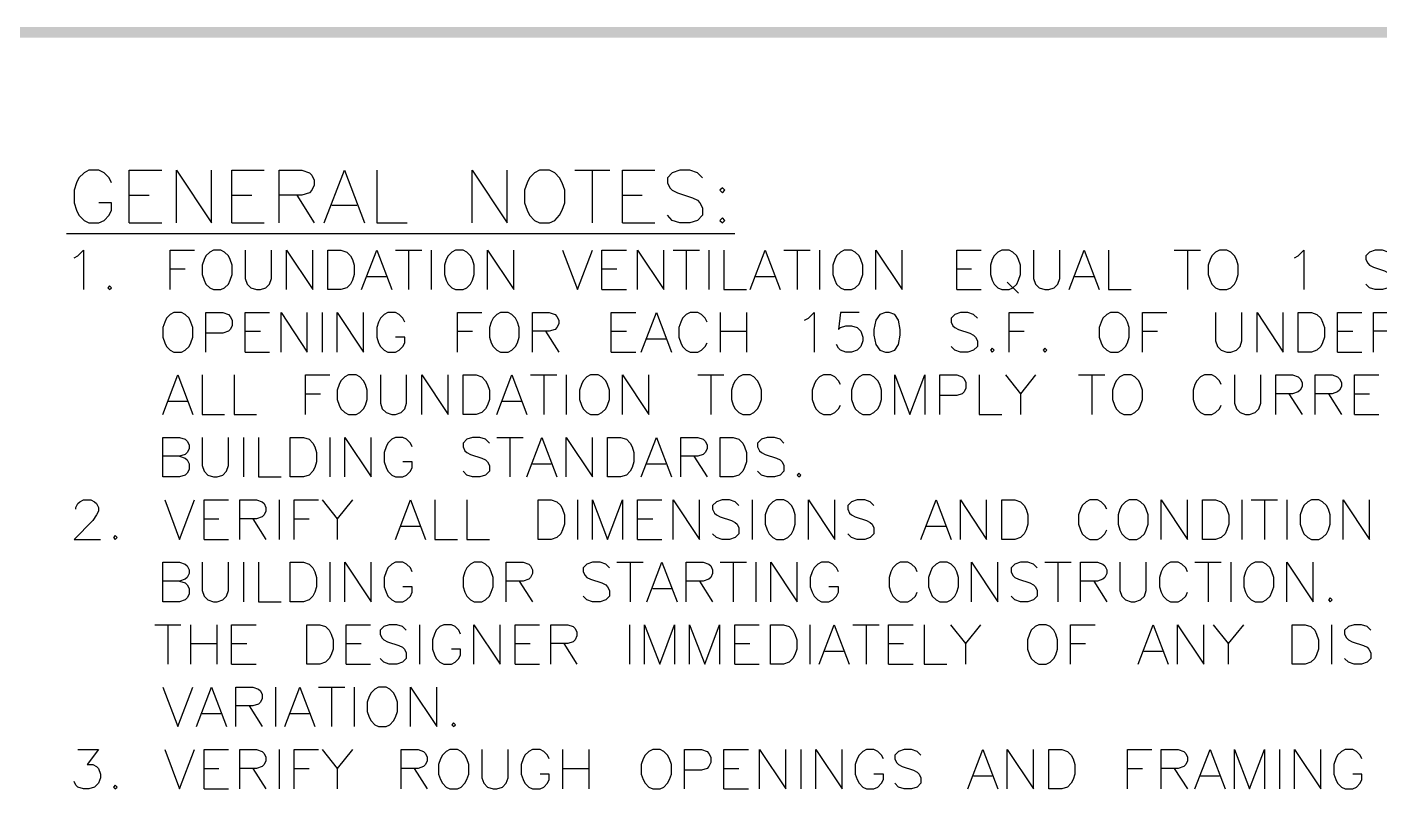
# Paper-space layout 'D-size Plot' of a CAD drawing. Extents: x 0 to 34.1, y 0 to 23.
# Drawn here: x 22.33 to 28.77, y 19.4 to 23.03 of the extents above; entities that cross this region are included whole.
import ezdxf
from ezdxf.xclip import XClip

# ---------------------------------------------------------------- set-up
doc = ezdxf.new("R2010")
doc.units = 0
doc.header["$XCLIPFRAME"] = 0
doc.layers.add('Text', color=7, linetype='Continuous')

# ---------------------------------------------------------------- blocks, each defined once
blk = doc.blocks.new('Viewport3')
at = {"linetype": 'Continuous', "lineweight": 25, "true_color": 0x000000}
blk.add_hatch(color=18, dxfattribs=at).paths.add_polyline_path([(-0.0005, 23.0252), (31.8516, 23.0252), (31.8516, 22.9744), (-0.0005, 22.9744)])
at = {"layer": 'Text', "color": 18, "linetype": 'Continuous', "lineweight": 25, "true_color": 0x000000}
for p, q in [((24.9365, 22.3444), (25.1031, 22.3444)), ((25.0198, 22.3444), (25.0198, 22.0944)), ((22.8173, 22.2252), (22.9123, 22.2252)), ((23.3056, 22.2252), (23.4006, 22.2252)), ((23.6148, 22.2252), (23.6981, 22.0944)), ((25.1631, 22.2252), (25.2581, 22.2252)), ((23.7815, 22.1777), (23.9006, 22.1777)), ((22.8173, 22.0944), (22.9723, 22.0944)), ((23.3056, 22.0944), (23.4598, 22.0944)), ((25.1631, 22.0944), (25.3173, 22.0944)), ((22.5198, 22.0444), (25.6982, 22.0444)), ((24.084, 21.9644), (24.209, 21.9644)), ((24.1465, 21.9644), (24.1465, 21.7769)), ((24.254, 21.9644), (24.254, 21.7769)), ((25.4048, 21.9644), (25.5298, 21.9644)), ((25.4673, 21.9644), (25.4673, 21.7769)), ((25.5748, 21.9644), (25.5748, 21.7769)), ((25.9315, 21.9644), (26.0565, 21.9644)), ((25.994, 21.9644), (25.994, 21.7769)), ((26.1015, 21.9644), (26.1015, 21.7769)), ((27.7882, 21.9644), (27.9132, 21.9644)), ((27.8507, 21.9644), (27.8507, 21.7769)), ((23.0131, 21.8752), (23.084, 21.8752)), ((23.9498, 21.8394), (24.0398, 21.8394)), ((25.0656, 21.8752), (25.1373, 21.8752)), ((25.7982, 21.8394), (25.8873, 21.8394)), ((26.7532, 21.8752), (26.824, 21.8752)), ((26.994, 21.8127), (27.0473, 21.7594)), ((27.3157, 21.8394), (27.4048, 21.8394)), ((25.0656, 21.7769), (25.1823, 21.7769)), ((26.7532, 21.7769), (26.869, 21.7769)), ((23.7356, 21.6677), (23.7356, 21.4802)), ((25.6282, 21.6677), (25.6282, 21.4802)), ((25.7532, 21.6677), (25.7532, 21.4802)), ((23.3698, 21.5785), (23.4415, 21.5785)), ((24.379, 21.5785), (24.4498, 21.5785)), ((24.7981, 21.5785), (24.8606, 21.4802)), ((25.1106, 21.5785), (25.1823, 21.5785)), ((25.6282, 21.5785), (25.7532, 21.5785)), ((27.0032, 21.5785), (27.074, 21.5785)), ((27.6365, 21.5785), (27.7082, 21.5785)), ((28.5649, 21.5785), (28.6365, 21.5785)), ((25.2798, 21.5427), (25.3698, 21.5427)), ((23.3698, 21.4802), (23.4856, 21.4802)), ((25.1106, 21.4802), (25.2265, 21.4802)), ((28.5649, 21.4802), (28.6807, 21.4802)), ((24.7265, 21.371), (24.8515, 21.371)), ((24.789, 21.371), (24.789, 21.1835)), ((24.8965, 21.371), (24.8965, 21.1835)), ((25.5215, 21.371), (25.6465, 21.371)), ((25.584, 21.371), (25.584, 21.1835)), ((27.1282, 21.371), (27.0565, 21.281)), ((27.3332, 21.371), (27.4582, 21.371)), ((27.3957, 21.371), (27.3957, 21.1835)), ((23.004, 21.246), (23.0931, 21.246)), ((23.6556, 21.281), (23.7273, 21.281)), ((24.5931, 21.246), (24.6823, 21.246)), ((28.3332, 21.281), (28.3957, 21.1835)), ((28.5207, 21.281), (28.5832, 21.1835)), ((28.6457, 21.281), (28.7165, 21.281)), ((28.6457, 21.1835), (28.7615, 21.1835)), ((23.3606, 21.0735), (23.3606, 20.886)), ((23.7715, 21.0735), (23.7715, 20.886)), ((24.5656, 21.0735), (24.6906, 21.0735)), ((24.6281, 21.0735), (24.6281, 20.886)), ((25.5032, 20.9844), (25.5657, 20.886)), ((24.7356, 20.9485), (24.8248, 20.9485)), ((25.2798, 20.9485), (25.3698, 20.9485)), ((23.5306, 20.7769), (23.5306, 20.5894)), ((23.879, 20.7769), (23.8073, 20.6877)), ((24.9498, 20.7769), (24.9498, 20.5894)), ((25.7798, 20.7769), (25.7798, 20.5894)), ((28.1099, 20.7769), (28.1099, 20.5894)), ((28.154, 20.7769), (28.279, 20.7769)), ((28.2165, 20.7769), (28.2165, 20.5894)), ((28.324, 20.7769), (28.324, 20.5894)), ((23.174, 20.6877), (23.2448, 20.6877)), ((23.4056, 20.6877), (23.4681, 20.5894)), ((23.6023, 20.6877), (23.6731, 20.6877)), ((25.2356, 20.6877), (25.3073, 20.6877)), ((23.174, 20.5894), (23.2898, 20.5894)), ((24.1106, 20.6519), (24.1998, 20.6519)), ((25.2356, 20.5894), (25.3515, 20.5894)), ((26.6098, 20.6519), (26.6998, 20.6519)), ((23.3606, 20.4802), (23.3606, 20.2927)), ((23.7715, 20.4802), (23.7715, 20.2927)), ((25.1373, 20.4802), (25.2623, 20.4802)), ((25.1998, 20.4802), (25.1998, 20.2927)), ((25.6282, 20.4802), (25.7532, 20.4802)), ((25.6907, 20.4802), (25.6907, 20.2927)), ((25.7982, 20.4802), (25.7982, 20.2927)), ((27.1723, 20.4802), (27.2973, 20.4802)), ((27.2348, 20.4802), (27.2348, 20.2927)), ((27.8865, 20.4802), (28.0115, 20.4802)), ((27.949, 20.4802), (27.949, 20.2927)), ((28.0565, 20.4802), (28.0565, 20.2927)), ((24.6731, 20.391), (24.7356, 20.2927)), ((25.3073, 20.3552), (25.3965, 20.3552)), ((25.5298, 20.391), (25.5923, 20.2927)), ((27.4048, 20.391), (27.4673, 20.2927)), ((22.939, 20.1835), (23.064, 20.1835)), ((23.0015, 20.1835), (23.0015, 19.996)), ((23.109, 20.1835), (23.109, 19.996)), ((23.234, 20.1835), (23.234, 19.996)), ((24.1981, 20.1835), (24.1981, 19.996)), ((25.1973, 20.1835), (25.1973, 19.996)), ((26.054, 20.1835), (26.054, 19.996)), ((26.2598, 20.1835), (26.3848, 20.1835)), ((26.3223, 20.1835), (26.3223, 19.996)), ((26.8665, 20.1835), (26.7957, 20.0944)), ((28.1165, 20.1835), (28.0449, 20.0944)), ((28.5357, 20.1835), (28.5357, 19.996)), ((23.109, 20.0944), (23.234, 20.0944)), ((23.3048, 20.0944), (23.3765, 20.0944)), ((23.8498, 20.0944), (23.9206, 20.0944)), ((24.6531, 20.0944), (24.724, 20.0944)), ((24.8848, 20.0944), (24.9473, 19.996)), ((25.6973, 20.0944), (25.769, 20.0944)), ((26.429, 20.0944), (26.5007, 20.0944)), ((27.2948, 20.0944), (27.3665, 20.0944)), ((26.1257, 20.0585), (26.2148, 20.0585)), ((27.6432, 20.0585), (27.7323, 20.0585)), ((23.3048, 19.996), (23.4215, 19.996)), ((23.8498, 19.996), (23.9656, 19.996)), ((24.6531, 19.996), (24.769, 19.996)), ((25.6973, 19.996), (25.8132, 19.996)), ((26.429, 19.996), (26.5457, 19.996)), ((23.5131, 19.8869), (23.5131, 19.6994)), ((23.7181, 19.8869), (23.8431, 19.8869)), ((23.7806, 19.8869), (23.7806, 19.6994)), ((23.8873, 19.8869), (23.8873, 19.6994)), ((23.1648, 19.7619), (23.254, 19.7619)), ((23.3881, 19.7977), (23.4506, 19.6994)), ((23.584, 19.7619), (23.6731, 19.7619)), ((23.5306, 19.5902), (23.5306, 19.4027)), ((23.879, 19.5902), (23.8073, 19.5002)), ((24.8781, 19.5902), (24.8781, 19.4027)), ((25.0031, 19.5902), (25.0031, 19.4027)), ((26.0123, 19.5902), (26.0123, 19.4027)), ((28.2882, 19.5902), (28.2882, 19.4027)), ((23.174, 19.5002), (23.2448, 19.5002)), ((23.4056, 19.5002), (23.4681, 19.4027)), ((23.6023, 19.5002), (23.6731, 19.5002)), ((24.1731, 19.5002), (24.2356, 19.4027)), ((24.8781, 19.5002), (25.0031, 19.5002)), ((25.6465, 19.5002), (25.7173, 19.5002)), ((27.5657, 19.5002), (27.6365, 19.5002)), ((27.7882, 19.5002), (27.8507, 19.4027)), ((26.8332, 19.4652), (26.9223, 19.4652)), ((27.9132, 19.4652), (28.0023, 19.4652)), ((23.174, 19.4027), (23.2898, 19.4027)), ((25.6465, 19.4027), (25.7623, 19.4027))]:
    blk.add_line(p, q, dxfattribs=at)
for points in [[(22.7339, 22.2852), (22.7223, 22.3085), (22.6981, 22.3327), (22.6739, 22.3444), (22.6264, 22.3444), (22.6031, 22.3327), (22.5789, 22.3085), (22.5673, 22.2852), (22.5556, 22.2494), (22.5556, 22.1894), (22.5673, 22.1544), (22.5789, 22.1302), (22.6031, 22.106), (22.6264, 22.0944), (22.6739, 22.0944), (22.6981, 22.106), (22.7223, 22.1302), (22.7339, 22.1544), (22.7339, 22.1894), (22.6739, 22.1894)], [(22.8173, 22.0944), (22.8173, 22.3444), (22.9723, 22.3444)], [(23.0431, 22.0944), (23.0431, 22.3444), (23.2098, 22.0944), (23.2098, 22.3444)], [(23.3056, 22.0944), (23.3056, 22.3444), (23.4598, 22.3444)], [(23.5315, 22.0944), (23.5315, 22.3444), (23.639, 22.3444), (23.6748, 22.3327), (23.6865, 22.321), (23.6981, 22.2969), (23.6981, 22.2727), (23.6865, 22.2494), (23.6748, 22.2377), (23.639, 22.2252), (23.5315, 22.2252)], [(23.7456, 22.0944), (23.8415, 22.3444), (23.9365, 22.0944)], [(23.9956, 22.3444), (23.9956, 22.0944), (24.139, 22.0944)], [(24.4481, 22.0944), (24.4481, 22.3444), (24.6148, 22.0944), (24.6148, 22.3444)], [(24.7698, 22.3444), (24.7456, 22.3327), (24.7223, 22.3085), (24.7106, 22.2852), (24.6981, 22.2494), (24.6981, 22.1894), (24.7106, 22.1544), (24.7223, 22.1302), (24.7456, 22.106), (24.7698, 22.0944), (24.8173, 22.0944), (24.8415, 22.106), (24.8648, 22.1302), (24.8773, 22.1544), (24.889, 22.1894), (24.889, 22.2494), (24.8773, 22.2852), (24.8648, 22.3085), (24.8415, 22.3327), (24.8173, 22.3444), (24.7698, 22.3444)], [(25.1631, 22.0944), (25.1631, 22.3444), (25.3173, 22.3444)], [(25.544, 22.3085), (25.5198, 22.3327), (25.484, 22.3444), (25.4365, 22.3444), (25.4006, 22.3327), (25.3773, 22.3085), (25.3773, 22.2852), (25.389, 22.261), (25.4006, 22.2494), (25.4248, 22.2377), (25.4965, 22.2135), (25.5198, 22.2019), (25.5315, 22.1894), (25.544, 22.166), (25.544, 22.1302), (25.5198, 22.106), (25.484, 22.0944), (25.4365, 22.0944), (25.4006, 22.106), (25.3773, 22.1302)], [(25.639, 22.261), (25.6273, 22.2494), (25.639, 22.2377), (25.6507, 22.2494), (25.639, 22.261)], [(25.639, 22.1185), (25.6273, 22.106), (25.639, 22.0944), (25.6507, 22.106), (25.639, 22.1185)], [(22.5556, 21.9285), (22.5731, 21.9377), (22.5998, 21.9644), (22.5998, 21.7769)], [(23.0131, 21.7769), (23.0131, 21.9644), (23.129, 21.9644)], [(23.2181, 21.9644), (23.2006, 21.9552), (23.1823, 21.9377), (23.174, 21.9194), (23.1648, 21.8927), (23.1648, 21.8485), (23.174, 21.8219), (23.1823, 21.8035), (23.2006, 21.786), (23.2181, 21.7769), (23.254, 21.7769), (23.2715, 21.786), (23.2898, 21.8035), (23.2981, 21.8219), (23.3073, 21.8485), (23.3073, 21.8927), (23.2981, 21.9194), (23.2898, 21.9377), (23.2715, 21.9552), (23.254, 21.9644), (23.2181, 21.9644)], [(23.3698, 21.9644), (23.3698, 21.8302), (23.379, 21.8035), (23.3965, 21.786), (23.4231, 21.7769), (23.4415, 21.7769), (23.4681, 21.786), (23.4856, 21.8035), (23.4948, 21.8302), (23.4948, 21.9644)], [(23.5665, 21.7769), (23.5665, 21.9644), (23.6915, 21.7769), (23.6915, 21.9644)], [(23.7623, 21.7769), (23.7623, 21.9644), (23.8248, 21.9644), (23.8523, 21.9552), (23.8698, 21.9377), (23.879, 21.9194), (23.8873, 21.8927), (23.8873, 21.8485), (23.879, 21.8219), (23.8698, 21.8035), (23.8523, 21.786), (23.8248, 21.7769), (23.7623, 21.7769)], [(23.9231, 21.7769), (23.9948, 21.9644), (24.0665, 21.7769)], [(24.3698, 21.9644), (24.3515, 21.9552), (24.334, 21.9377), (24.3248, 21.9194), (24.3165, 21.8927), (24.3165, 21.8485), (24.3248, 21.8219), (24.334, 21.8035), (24.3515, 21.786), (24.3698, 21.7769), (24.4056, 21.7769), (24.4231, 21.786), (24.4415, 21.8035), (24.4498, 21.8219), (24.459, 21.8485), (24.459, 21.8927), (24.4498, 21.9194), (24.4415, 21.9377), (24.4231, 21.9552), (24.4056, 21.9644), (24.3698, 21.9644)], [(24.5215, 21.7769), (24.5215, 21.9644), (24.6465, 21.7769), (24.6465, 21.9644)], [(24.8781, 21.9644), (24.9498, 21.7769), (25.0215, 21.9644)], [(25.0656, 21.7769), (25.0656, 21.9644), (25.1823, 21.9644)], [(25.2356, 21.7769), (25.2356, 21.9644), (25.3606, 21.7769), (25.3606, 21.9644)], [(25.6465, 21.9644), (25.6465, 21.7769), (25.7532, 21.7769)], [(25.7715, 21.7769), (25.8423, 21.9644), (25.914, 21.7769)], [(26.2173, 21.9644), (26.1998, 21.9552), (26.1815, 21.9377), (26.1732, 21.9194), (26.164, 21.8927), (26.164, 21.8485), (26.1732, 21.8219), (26.1815, 21.8035), (26.1998, 21.786), (26.2173, 21.7769), (26.2532, 21.7769), (26.2707, 21.786), (26.289, 21.8035), (26.2973, 21.8219), (26.3065, 21.8485), (26.3065, 21.8927), (26.2973, 21.9194), (26.289, 21.9377), (26.2707, 21.9552), (26.2532, 21.9644), (26.2173, 21.9644)], [(26.369, 21.7769), (26.369, 21.9644), (26.494, 21.7769), (26.494, 21.9644)], [(26.7532, 21.7769), (26.7532, 21.9644), (26.869, 21.9644)], [(26.9673, 21.9644), (26.949, 21.9552), (26.9315, 21.9377), (26.9223, 21.9194), (26.914, 21.8927), (26.914, 21.8485), (26.9223, 21.8219), (26.9315, 21.8035), (26.949, 21.786), (26.9673, 21.7769), (27.0032, 21.7769), (27.0207, 21.786), (27.039, 21.8035), (27.0473, 21.8219), (27.0565, 21.8485), (27.0565, 21.8927), (27.0473, 21.9194), (27.039, 21.9377), (27.0207, 21.9552), (27.0032, 21.9644), (26.9673, 21.9644)], [(27.119, 21.9644), (27.119, 21.8302), (27.1282, 21.8035), (27.1457, 21.786), (27.1723, 21.7769), (27.1907, 21.7769), (27.2173, 21.786), (27.2348, 21.8035), (27.244, 21.8302), (27.244, 21.9644)], [(27.2882, 21.7769), (27.3598, 21.9644), (27.4315, 21.7769)], [(27.4757, 21.9644), (27.4757, 21.7769), (27.5832, 21.7769)], [(28.0023, 21.9644), (27.9848, 21.9552), (27.9673, 21.9377), (27.9582, 21.9194), (27.949, 21.8927), (27.949, 21.8485), (27.9582, 21.8219), (27.9673, 21.8035), (27.9848, 21.786), (28.0023, 21.7769), (28.0382, 21.7769), (28.0565, 21.786), (28.074, 21.8035), (28.0832, 21.8219), (28.0915, 21.8485), (28.0915, 21.8927), (28.0832, 21.9194), (28.074, 21.9377), (28.0565, 21.9552), (28.0382, 21.9644), (28.0023, 21.9644)], [(28.3599, 21.9285), (28.3774, 21.9377), (28.404, 21.9644), (28.404, 21.7769)], [(28.824, 21.9377), (28.8057, 21.9552), (28.779, 21.9644), (28.7432, 21.9644), (28.7165, 21.9552), (28.699, 21.9377), (28.699, 21.9194), (28.7082, 21.9019), (28.7165, 21.8927), (28.7349, 21.8835), (28.7882, 21.866), (28.8057, 21.8569), (28.8149, 21.8485), (28.824, 21.8302), (28.824, 21.8035), (28.8057, 21.786), (28.779, 21.7769), (28.7432, 21.7769), (28.7165, 21.786), (28.699, 21.8035)], [(22.7248, 21.7944), (22.7156, 21.786), (22.7248, 21.7769), (22.7339, 21.786), (22.7248, 21.7944)], [(23.0306, 21.6677), (23.0131, 21.6585), (22.9948, 21.641), (22.9865, 21.6227), (22.9773, 21.596), (22.9773, 21.551), (22.9865, 21.5244), (22.9948, 21.5069), (23.0131, 21.4885), (23.0306, 21.4802), (23.0665, 21.4802), (23.084, 21.4885), (23.1023, 21.5069), (23.1115, 21.5244), (23.1198, 21.551), (23.1198, 21.596), (23.1115, 21.6227), (23.1023, 21.641), (23.084, 21.6585), (23.0665, 21.6677), (23.0306, 21.6677)], [(23.1823, 21.4802), (23.1823, 21.6677), (23.2631, 21.6677), (23.2898, 21.6585), (23.2981, 21.6494), (23.3073, 21.6319), (23.3073, 21.6052), (23.2981, 21.5869), (23.2898, 21.5785), (23.2631, 21.5694), (23.1823, 21.5694)], [(23.3698, 21.4802), (23.3698, 21.6677), (23.4856, 21.6677)], [(23.5398, 21.4802), (23.5398, 21.6677), (23.6648, 21.4802), (23.6648, 21.6677)], [(23.8073, 21.4802), (23.8073, 21.6677), (23.9323, 21.4802), (23.9323, 21.6677)], [(24.129, 21.6227), (24.1198, 21.641), (24.1023, 21.6585), (24.084, 21.6677), (24.0481, 21.6677), (24.0306, 21.6585), (24.0123, 21.641), (24.004, 21.6227), (23.9948, 21.596), (23.9948, 21.551), (24.004, 21.5244), (24.0123, 21.5069), (24.0306, 21.4885), (24.0481, 21.4802), (24.084, 21.4802), (24.1023, 21.4885), (24.1198, 21.5069), (24.129, 21.5244), (24.129, 21.551), (24.084, 21.551)], [(24.379, 21.4802), (24.379, 21.6677), (24.4948, 21.6677)], [(24.584, 21.6677), (24.5656, 21.6585), (24.5481, 21.641), (24.539, 21.6227), (24.5306, 21.596), (24.5306, 21.551), (24.539, 21.5244), (24.5481, 21.5069), (24.5656, 21.4885), (24.584, 21.4802), (24.6198, 21.4802), (24.6373, 21.4885), (24.6556, 21.5069), (24.664, 21.5244), (24.6731, 21.551), (24.6731, 21.596), (24.664, 21.6227), (24.6556, 21.641), (24.6373, 21.6585), (24.6198, 21.6677), (24.584, 21.6677)], [(24.7356, 21.4802), (24.7356, 21.6677), (24.8156, 21.6677), (24.8431, 21.6585), (24.8515, 21.6494), (24.8606, 21.6319), (24.8606, 21.6135), (24.8515, 21.596), (24.8431, 21.5869), (24.8156, 21.5785), (24.7356, 21.5785)], [(25.1106, 21.4802), (25.1106, 21.6677), (25.2265, 21.6677)], [(25.2531, 21.4802), (25.3248, 21.6677), (25.3965, 21.4802)], [(25.5657, 21.6227), (25.5565, 21.641), (25.539, 21.6585), (25.5215, 21.6677), (25.4857, 21.6677), (25.4673, 21.6585), (25.4498, 21.641), (25.4406, 21.6227), (25.4315, 21.596), (25.4315, 21.551), (25.4406, 21.5244), (25.4498, 21.5069), (25.4673, 21.4885), (25.4857, 21.4802), (25.5215, 21.4802), (25.539, 21.4885), (25.5565, 21.5069), (25.5657, 21.5244)], [(26.0298, 21.6319), (26.0482, 21.641), (26.0748, 21.6677), (26.0748, 21.4802)], [(26.289, 21.6677), (26.1998, 21.6677), (26.1907, 21.5869), (26.1998, 21.596), (26.2265, 21.6052), (26.2532, 21.6052), (26.2798, 21.596), (26.2973, 21.5785), (26.3065, 21.551), (26.3065, 21.5335), (26.2973, 21.5069), (26.2798, 21.4885), (26.2532, 21.4802), (26.2265, 21.4802), (26.1998, 21.4885), (26.1907, 21.4977), (26.1815, 21.516)], [(26.414, 21.6677), (26.3873, 21.6585), (26.369, 21.6319), (26.3598, 21.5869), (26.3598, 21.5602), (26.369, 21.516), (26.3873, 21.4885), (26.414, 21.4802), (26.4315, 21.4802), (26.4582, 21.4885), (26.4765, 21.516), (26.4848, 21.5602), (26.4848, 21.5869), (26.4765, 21.6319), (26.4582, 21.6585), (26.4315, 21.6677), (26.414, 21.6677)], [(26.8515, 21.641), (26.8332, 21.6585), (26.8065, 21.6677), (26.7707, 21.6677), (26.744, 21.6585), (26.7265, 21.641), (26.7265, 21.6227), (26.7348, 21.6052), (26.744, 21.596), (26.7615, 21.5869), (26.8157, 21.5694), (26.8332, 21.5602), (26.8423, 21.551), (26.8515, 21.5335), (26.8515, 21.5069), (26.8332, 21.4885), (26.8065, 21.4802), (26.7707, 21.4802), (26.744, 21.4885), (26.7265, 21.5069)], [(27.0032, 21.4802), (27.0032, 21.6677), (27.119, 21.6677)], [(27.4848, 21.6677), (27.4673, 21.6585), (27.449, 21.641), (27.4407, 21.6227), (27.4315, 21.596), (27.4315, 21.551), (27.4407, 21.5244), (27.449, 21.5069), (27.4673, 21.4885), (27.4848, 21.4802), (27.5207, 21.4802), (27.5382, 21.4885), (27.5565, 21.5069), (27.5657, 21.5244), (27.574, 21.551), (27.574, 21.596), (27.5657, 21.6227), (27.5565, 21.641), (27.5382, 21.6585), (27.5207, 21.6677), (27.4848, 21.6677)], [(27.6365, 21.4802), (27.6365, 21.6677), (27.7523, 21.6677)], [(27.9848, 21.6677), (27.9848, 21.5335), (27.994, 21.5069), (28.0115, 21.4885), (28.0382, 21.4802), (28.0565, 21.4802), (28.0832, 21.4885), (28.1007, 21.5069), (28.1099, 21.5335), (28.1099, 21.6677)], [(28.1815, 21.4802), (28.1815, 21.6677), (28.3065, 21.4802), (28.3065, 21.6677)], [(28.3774, 21.4802), (28.3774, 21.6677), (28.4399, 21.6677), (28.4665, 21.6585), (28.4849, 21.641), (28.4932, 21.6227), (28.5024, 21.596), (28.5024, 21.551), (28.4932, 21.5244), (28.4849, 21.5069), (28.4665, 21.4885), (28.4399, 21.4802), (28.3774, 21.4802)], [(28.5649, 21.4802), (28.5649, 21.6677), (28.6807, 21.6677)], [(28.7349, 21.4802), (28.7349, 21.6677), (28.8149, 21.6677), (28.8415, 21.6585), (28.8507, 21.6494), (28.8599, 21.6319), (28.8599, 21.6135), (28.8507, 21.596), (28.8415, 21.5869), (28.8149, 21.5785), (28.7349, 21.5785)], [(26.9223, 21.4977), (26.914, 21.4885), (26.9223, 21.4802), (26.9315, 21.4885), (26.9223, 21.4977)], [(27.1723, 21.4977), (27.164, 21.4885), (27.1723, 21.4802), (27.1815, 21.4885), (27.1723, 21.4977)], [(22.9773, 21.1835), (23.049, 21.371), (23.1198, 21.1835)], [(23.1648, 21.371), (23.1648, 21.1835), (23.2715, 21.1835)], [(23.3165, 21.371), (23.3165, 21.1835), (23.4231, 21.1835)], [(23.6556, 21.1835), (23.6556, 21.371), (23.7715, 21.371)], [(23.8606, 21.371), (23.8431, 21.3619), (23.8248, 21.3435), (23.8165, 21.326), (23.8073, 21.2994), (23.8073, 21.2544), (23.8165, 21.2277), (23.8248, 21.2102), (23.8431, 21.1919), (23.8606, 21.1835), (23.8965, 21.1835), (23.9148, 21.1919), (23.9323, 21.2102), (23.9415, 21.2277), (23.9498, 21.2544), (23.9498, 21.2994), (23.9415, 21.326), (23.9323, 21.3435), (23.9148, 21.3619), (23.8965, 21.371), (23.8606, 21.371)], [(24.0123, 21.371), (24.0123, 21.2369), (24.0215, 21.2102), (24.0398, 21.1919), (24.0665, 21.1835), (24.084, 21.1835), (24.1106, 21.1919), (24.129, 21.2102), (24.1373, 21.2369), (24.1373, 21.371)], [(24.209, 21.1835), (24.209, 21.371), (24.334, 21.1835), (24.334, 21.371)], [(24.4056, 21.1835), (24.4056, 21.371), (24.4681, 21.371), (24.4948, 21.3619), (24.5123, 21.3435), (24.5215, 21.326), (24.5306, 21.2994), (24.5306, 21.2544), (24.5215, 21.2277), (24.5123, 21.2102), (24.4948, 21.1919), (24.4681, 21.1835), (24.4056, 21.1835)], [(24.5656, 21.1835), (24.6373, 21.371), (24.709, 21.1835)], [(25.0123, 21.371), (24.9948, 21.3619), (24.9765, 21.3435), (24.9681, 21.326), (24.959, 21.2994), (24.959, 21.2544), (24.9681, 21.2277), (24.9765, 21.2102), (24.9948, 21.1919), (25.0123, 21.1835), (25.0481, 21.1835), (25.0656, 21.1919), (25.084, 21.2102), (25.0923, 21.2277), (25.1015, 21.2544), (25.1015, 21.2994), (25.0923, 21.326), (25.084, 21.3435), (25.0656, 21.3619), (25.0481, 21.371), (25.0123, 21.371)], [(25.164, 21.1835), (25.164, 21.371), (25.289, 21.1835), (25.289, 21.371)], [(25.7357, 21.371), (25.7173, 21.3619), (25.6998, 21.3435), (25.6907, 21.326), (25.6815, 21.2994), (25.6815, 21.2544), (25.6907, 21.2277), (25.6998, 21.2102), (25.7173, 21.1919), (25.7357, 21.1835), (25.7715, 21.1835), (25.789, 21.1919), (25.8065, 21.2102), (25.8157, 21.2277), (25.8248, 21.2544), (25.8248, 21.2994), (25.8157, 21.326), (25.8065, 21.3435), (25.789, 21.3619), (25.7715, 21.371), (25.7357, 21.371)], [(26.1998, 21.326), (26.1907, 21.3435), (26.1732, 21.3619), (26.1548, 21.371), (26.119, 21.371), (26.1015, 21.3619), (26.0832, 21.3435), (26.0748, 21.326), (26.0657, 21.2994), (26.0657, 21.2544), (26.0748, 21.2277), (26.0832, 21.2102), (26.1015, 21.1919), (26.119, 21.1835), (26.1548, 21.1835), (26.1732, 21.1919), (26.1907, 21.2102), (26.1998, 21.2277)], [(26.3065, 21.371), (26.289, 21.3619), (26.2707, 21.3435), (26.2623, 21.326), (26.2532, 21.2994), (26.2532, 21.2544), (26.2623, 21.2277), (26.2707, 21.2102), (26.289, 21.1919), (26.3065, 21.1835), (26.3423, 21.1835), (26.3598, 21.1919), (26.3782, 21.2102), (26.3873, 21.2277), (26.3957, 21.2544), (26.3957, 21.2994), (26.3873, 21.326), (26.3782, 21.3435), (26.3598, 21.3619), (26.3423, 21.371), (26.3065, 21.371)], [(26.4582, 21.1835), (26.4582, 21.371), (26.5298, 21.1835), (26.6015, 21.371), (26.6015, 21.1835)], [(26.6723, 21.1835), (26.6723, 21.371), (26.7532, 21.371), (26.7798, 21.3619), (26.789, 21.3527), (26.7973, 21.3352), (26.7973, 21.3085), (26.789, 21.2902), (26.7798, 21.281), (26.7532, 21.2727), (26.6723, 21.2727)], [(26.8598, 21.371), (26.8598, 21.1835), (26.9673, 21.1835)], [(26.9848, 21.371), (27.0565, 21.281), (27.0565, 21.1835)], [(27.5473, 21.371), (27.5298, 21.3619), (27.5115, 21.3435), (27.5032, 21.326), (27.494, 21.2994), (27.494, 21.2544), (27.5032, 21.2277), (27.5115, 21.2102), (27.5298, 21.1919), (27.5473, 21.1835), (27.5832, 21.1835), (27.6007, 21.1919), (27.619, 21.2102), (27.6273, 21.2277), (27.6365, 21.2544), (27.6365, 21.2994), (27.6273, 21.326), (27.619, 21.3435), (27.6007, 21.3619), (27.5832, 21.371), (27.5473, 21.371)], [(28.0115, 21.326), (28.0023, 21.3435), (27.9848, 21.3619), (27.9673, 21.371), (27.9315, 21.371), (27.9132, 21.3619), (27.8957, 21.3435), (27.8865, 21.326), (27.8773, 21.2994), (27.8773, 21.2544), (27.8865, 21.2277), (27.8957, 21.2102), (27.9132, 21.1919), (27.9315, 21.1835), (27.9673, 21.1835), (27.9848, 21.1919), (28.0023, 21.2102), (28.0115, 21.2277)], [(28.074, 21.371), (28.074, 21.2369), (28.0832, 21.2102), (28.1007, 21.1919), (28.1274, 21.1835), (28.1457, 21.1835), (28.1724, 21.1919), (28.1899, 21.2102), (28.199, 21.2369), (28.199, 21.371)], [(28.2707, 21.1835), (28.2707, 21.371), (28.3507, 21.371), (28.3774, 21.3619), (28.3865, 21.3527), (28.3957, 21.3352), (28.3957, 21.3169), (28.3865, 21.2994), (28.3774, 21.2902), (28.3507, 21.281), (28.2707, 21.281)], [(28.4582, 21.1835), (28.4582, 21.371), (28.5382, 21.371), (28.5649, 21.3619), (28.574, 21.3527), (28.5832, 21.3352), (28.5832, 21.3169), (28.574, 21.2994), (28.5649, 21.2902), (28.5382, 21.281), (28.4582, 21.281)], [(28.6457, 21.1835), (28.6457, 21.371), (28.7615, 21.371)], [(23.0573, 20.9844), (23.084, 20.976), (23.0931, 20.9669), (23.1023, 20.9485), (23.1023, 20.9219), (23.0931, 20.9044), (23.084, 20.8952), (23.0573, 20.886), (22.9773, 20.886), (22.9773, 21.0735), (23.0573, 21.0735), (23.084, 21.0652), (23.0931, 21.056), (23.1023, 21.0385), (23.1023, 21.0202), (23.0931, 21.0027), (23.084, 20.9935), (23.0573, 20.9844), (22.9773, 20.9844)], [(23.1648, 21.0735), (23.1648, 20.9402), (23.174, 20.9135), (23.1915, 20.8952), (23.2181, 20.886), (23.2356, 20.886), (23.2631, 20.8952), (23.2806, 20.9135), (23.2898, 20.9402), (23.2898, 21.0735)], [(23.4323, 21.0735), (23.4323, 20.886), (23.5398, 20.886)], [(23.584, 20.886), (23.584, 21.0735), (23.6465, 21.0735), (23.6731, 21.0652), (23.6915, 21.0469), (23.6998, 21.0294), (23.709, 21.0027), (23.709, 20.9577), (23.6998, 20.931), (23.6915, 20.9135), (23.6731, 20.8952), (23.6465, 20.886), (23.584, 20.886)], [(23.8431, 20.886), (23.8431, 21.0735), (23.9681, 20.886), (23.9681, 21.0735)], [(24.164, 21.0294), (24.1556, 21.0469), (24.1373, 21.0652), (24.1198, 21.0735), (24.084, 21.0735), (24.0665, 21.0652), (24.0481, 21.0469), (24.0398, 21.0294), (24.0306, 21.0027), (24.0306, 20.9577), (24.0398, 20.931), (24.0481, 20.9135), (24.0665, 20.8952), (24.084, 20.886), (24.1198, 20.886), (24.1373, 20.8952), (24.1556, 20.9135), (24.164, 20.931), (24.164, 20.9577), (24.1198, 20.9577)], [(24.5306, 21.0469), (24.5123, 21.0652), (24.4856, 21.0735), (24.4498, 21.0735), (24.4231, 21.0652), (24.4056, 21.0469), (24.4056, 21.0294), (24.414, 21.011), (24.4231, 21.0027), (24.4415, 20.9935), (24.4948, 20.976), (24.5123, 20.9669), (24.5215, 20.9577), (24.5306, 20.9402), (24.5306, 20.9135), (24.5123, 20.8952), (24.4856, 20.886), (24.4498, 20.886), (24.4231, 20.8952), (24.4056, 20.9135)], [(24.709, 20.886), (24.7806, 21.0735), (24.8515, 20.886)], [(24.8965, 20.886), (24.8965, 21.0735), (25.0215, 20.886), (25.0215, 21.0735)], [(25.0923, 20.886), (25.0923, 21.0735), (25.1548, 21.0735), (25.1823, 21.0652), (25.1998, 21.0469), (25.209, 21.0294), (25.2173, 21.0027), (25.2173, 20.9577), (25.209, 20.931), (25.1998, 20.9135), (25.1823, 20.8952), (25.1548, 20.886), (25.0923, 20.886)], [(25.2531, 20.886), (25.3248, 21.0735), (25.3965, 20.886)], [(25.4406, 20.886), (25.4406, 21.0735), (25.5215, 21.0735), (25.5482, 21.0652), (25.5565, 21.056), (25.5657, 21.0385), (25.5657, 21.0202), (25.5565, 21.0027), (25.5482, 20.9935), (25.5215, 20.9844), (25.4406, 20.9844)], [(25.6282, 20.886), (25.6282, 21.0735), (25.6907, 21.0735), (25.7173, 21.0652), (25.7357, 21.0469), (25.744, 21.0294), (25.7532, 21.0027), (25.7532, 20.9577), (25.744, 20.931), (25.7357, 20.9135), (25.7173, 20.8952), (25.6907, 20.886), (25.6282, 20.886)], [(25.9315, 21.0469), (25.914, 21.0652), (25.8873, 21.0735), (25.8515, 21.0735), (25.8248, 21.0652), (25.8065, 21.0469), (25.8065, 21.0294), (25.8157, 21.011), (25.8248, 21.0027), (25.8423, 20.9935), (25.8957, 20.976), (25.914, 20.9669), (25.9232, 20.9577), (25.9315, 20.9402), (25.9315, 20.9135), (25.914, 20.8952), (25.8873, 20.886), (25.8515, 20.886), (25.8248, 20.8952), (25.8065, 20.9135)], [(26.0032, 20.9044), (25.994, 20.8952), (26.0032, 20.886), (26.0123, 20.8952), (26.0032, 20.9044)], [(22.5639, 20.7327), (22.5639, 20.741), (22.5731, 20.7594), (22.5823, 20.7677), (22.5998, 20.7769), (22.6356, 20.7769), (22.6531, 20.7677), (22.6623, 20.7594), (22.6714, 20.741), (22.6714, 20.7235), (22.6623, 20.706), (22.6448, 20.6785), (22.5556, 20.5894), (22.6806, 20.5894)], [(22.9865, 20.7769), (23.0573, 20.5894), (23.129, 20.7769)], [(23.174, 20.5894), (23.174, 20.7769), (23.2898, 20.7769)], [(23.3431, 20.5894), (23.3431, 20.7769), (23.4231, 20.7769), (23.4506, 20.7677), (23.459, 20.7594), (23.4681, 20.741), (23.4681, 20.7235), (23.459, 20.706), (23.4506, 20.6969), (23.4231, 20.6877), (23.3431, 20.6877)], [(23.6023, 20.5894), (23.6023, 20.7769), (23.7181, 20.7769)], [(23.7356, 20.7769), (23.8073, 20.6877), (23.8073, 20.5894)], [(24.084, 20.5894), (24.1556, 20.7769), (24.2265, 20.5894)], [(24.2715, 20.7769), (24.2715, 20.5894), (24.379, 20.5894)], [(24.4231, 20.7769), (24.4231, 20.5894), (24.5306, 20.5894)], [(24.7623, 20.5894), (24.7623, 20.7769), (24.8248, 20.7769), (24.8515, 20.7677), (24.8698, 20.7502), (24.8781, 20.7327), (24.8873, 20.706), (24.8873, 20.661), (24.8781, 20.6344), (24.8698, 20.616), (24.8515, 20.5985), (24.8248, 20.5894), (24.7623, 20.5894)], [(25.0215, 20.5894), (25.0215, 20.7769), (25.0923, 20.5894), (25.164, 20.7769), (25.164, 20.5894)], [(25.2356, 20.5894), (25.2356, 20.7769), (25.3515, 20.7769)], [(25.4048, 20.5894), (25.4048, 20.7769), (25.5298, 20.5894), (25.5298, 20.7769)], [(25.7173, 20.7502), (25.6998, 20.7677), (25.6732, 20.7769), (25.6373, 20.7769), (25.6107, 20.7677), (25.5923, 20.7502), (25.5923, 20.7327), (25.6015, 20.7144), (25.6107, 20.706), (25.6282, 20.6969), (25.6815, 20.6785), (25.6998, 20.6702), (25.709, 20.661), (25.7173, 20.6435), (25.7173, 20.616), (25.6998, 20.5985), (25.6732, 20.5894), (25.6373, 20.5894), (25.6107, 20.5985), (25.5923, 20.616)], [(25.8957, 20.7769), (25.8782, 20.7677), (25.8607, 20.7502), (25.8515, 20.7327), (25.8423, 20.706), (25.8423, 20.661), (25.8515, 20.6344), (25.8607, 20.616), (25.8782, 20.5985), (25.8957, 20.5894), (25.9315, 20.5894), (25.9498, 20.5985), (25.9673, 20.616), (25.9765, 20.6344), (25.9857, 20.661), (25.9857, 20.706), (25.9765, 20.7327), (25.9673, 20.7502), (25.9498, 20.7677), (25.9315, 20.7769), (25.8957, 20.7769)], [(26.0482, 20.5894), (26.0482, 20.7769), (26.1732, 20.5894), (26.1732, 20.7769)], [(26.3598, 20.7502), (26.3423, 20.7677), (26.3157, 20.7769), (26.2798, 20.7769), (26.2532, 20.7677), (26.2357, 20.7502), (26.2357, 20.7327), (26.244, 20.7144), (26.2532, 20.706), (26.2707, 20.6969), (26.3248, 20.6785), (26.3423, 20.6702), (26.3515, 20.661), (26.3598, 20.6435), (26.3598, 20.616), (26.3423, 20.5985), (26.3157, 20.5894), (26.2798, 20.5894), (26.2532, 20.5985), (26.2357, 20.616)], [(26.5832, 20.5894), (26.6548, 20.7769), (26.7265, 20.5894)], [(26.7707, 20.5894), (26.7707, 20.7769), (26.8957, 20.5894), (26.8957, 20.7769)], [(26.9673, 20.5894), (26.9673, 20.7769), (27.0298, 20.7769), (27.0565, 20.7677), (27.074, 20.7502), (27.0832, 20.7327), (27.0923, 20.706), (27.0923, 20.661), (27.0832, 20.6344), (27.074, 20.616), (27.0565, 20.5985), (27.0298, 20.5894), (26.9673, 20.5894)], [(27.4673, 20.7327), (27.4582, 20.7502), (27.4407, 20.7677), (27.4223, 20.7769), (27.3865, 20.7769), (27.369, 20.7677), (27.3507, 20.7502), (27.3423, 20.7327), (27.3332, 20.706), (27.3332, 20.661), (27.3423, 20.6344), (27.3507, 20.616), (27.369, 20.5985), (27.3865, 20.5894), (27.4223, 20.5894), (27.4407, 20.5985), (27.4582, 20.616), (27.4673, 20.6344)], [(27.574, 20.7769), (27.5565, 20.7677), (27.5382, 20.7502), (27.5298, 20.7327), (27.5207, 20.706), (27.5207, 20.661), (27.5298, 20.6344), (27.5382, 20.616), (27.5565, 20.5985), (27.574, 20.5894), (27.6098, 20.5894), (27.6273, 20.5985), (27.6457, 20.616), (27.6548, 20.6344), (27.6632, 20.661), (27.6632, 20.706), (27.6548, 20.7327), (27.6457, 20.7502), (27.6273, 20.7677), (27.6098, 20.7769), (27.574, 20.7769)], [(27.7257, 20.5894), (27.7257, 20.7769), (27.8507, 20.5894), (27.8507, 20.7769)], [(27.9223, 20.5894), (27.9223, 20.7769), (27.9848, 20.7769), (28.0115, 20.7677), (28.0299, 20.7502), (28.0382, 20.7327), (28.0474, 20.706), (28.0474, 20.661), (28.0382, 20.6344), (28.0299, 20.616), (28.0115, 20.5985), (27.9848, 20.5894), (27.9223, 20.5894)], [(28.4399, 20.7769), (28.4224, 20.7677), (28.404, 20.7502), (28.3957, 20.7327), (28.3865, 20.706), (28.3865, 20.661), (28.3957, 20.6344), (28.404, 20.616), (28.4224, 20.5985), (28.4399, 20.5894), (28.4757, 20.5894), (28.4932, 20.5985), (28.5115, 20.616), (28.5207, 20.6344), (28.529, 20.661), (28.529, 20.706), (28.5207, 20.7327), (28.5115, 20.7502), (28.4932, 20.7677), (28.4757, 20.7769), (28.4399, 20.7769)], [(28.5915, 20.5894), (28.5915, 20.7769), (28.7165, 20.5894), (28.7165, 20.7769)], [(22.7514, 20.6077), (22.7431, 20.5985), (22.7514, 20.5894), (22.7606, 20.5985), (22.7514, 20.6077)], [(23.0573, 20.391), (23.084, 20.3819), (23.0931, 20.3727), (23.1023, 20.3552), (23.1023, 20.3285), (23.0931, 20.311), (23.084, 20.3019), (23.0573, 20.2927), (22.9773, 20.2927), (22.9773, 20.4802), (23.0573, 20.4802), (23.084, 20.471), (23.0931, 20.4627), (23.1023, 20.4444), (23.1023, 20.4269), (23.0931, 20.4085), (23.084, 20.4002), (23.0573, 20.391), (22.9773, 20.391)], [(23.1648, 20.4802), (23.1648, 20.346), (23.174, 20.3194), (23.1915, 20.3019), (23.2181, 20.2927), (23.2356, 20.2927), (23.2631, 20.3019), (23.2806, 20.3194), (23.2898, 20.346), (23.2898, 20.4802)], [(23.4323, 20.4802), (23.4323, 20.2927), (23.5398, 20.2927)], [(23.584, 20.2927), (23.584, 20.4802), (23.6465, 20.4802), (23.6731, 20.471), (23.6915, 20.4535), (23.6998, 20.4352), (23.709, 20.4085), (23.709, 20.3644), (23.6998, 20.3377), (23.6915, 20.3194), (23.6731, 20.3019), (23.6465, 20.2927), (23.584, 20.2927)], [(23.8431, 20.2927), (23.8431, 20.4802), (23.9681, 20.2927), (23.9681, 20.4802)], [(24.164, 20.4352), (24.1556, 20.4535), (24.1373, 20.471), (24.1198, 20.4802), (24.084, 20.4802), (24.0665, 20.471), (24.0481, 20.4535), (24.0398, 20.4352), (24.0306, 20.4085), (24.0306, 20.3644), (24.0398, 20.3377), (24.0481, 20.3194), (24.0665, 20.3019), (24.084, 20.2927), (24.1198, 20.2927), (24.1373, 20.3019), (24.1556, 20.3194), (24.164, 20.3377), (24.164, 20.3644), (24.1198, 20.3644)], [(24.459, 20.4802), (24.4415, 20.471), (24.4231, 20.4535), (24.414, 20.4352), (24.4056, 20.4085), (24.4056, 20.3644), (24.414, 20.3377), (24.4231, 20.3194), (24.4415, 20.3019), (24.459, 20.2927), (24.4948, 20.2927), (24.5123, 20.3019), (24.5306, 20.3194), (24.539, 20.3377), (24.5481, 20.3644), (24.5481, 20.4085), (24.539, 20.4352), (24.5306, 20.4535), (24.5123, 20.471), (24.4948, 20.4802), (24.459, 20.4802)], [(24.6106, 20.2927), (24.6106, 20.4802), (24.6906, 20.4802), (24.7181, 20.471), (24.7265, 20.4627), (24.7356, 20.4444), (24.7356, 20.4269), (24.7265, 20.4085), (24.7181, 20.4002), (24.6906, 20.391), (24.6106, 20.391)], [(25.1015, 20.4535), (25.084, 20.471), (25.0573, 20.4802), (25.0215, 20.4802), (24.9948, 20.471), (24.9765, 20.4535), (24.9765, 20.4352), (24.9856, 20.4177), (24.9948, 20.4085), (25.0123, 20.4002), (25.0656, 20.3819), (25.084, 20.3727), (25.0923, 20.3644), (25.1015, 20.346), (25.1015, 20.3194), (25.084, 20.3019), (25.0573, 20.2927), (25.0215, 20.2927), (24.9948, 20.3019), (24.9765, 20.3194)], [(25.2798, 20.2927), (25.3515, 20.4802), (25.4231, 20.2927)], [(25.4673, 20.2927), (25.4673, 20.4802), (25.5482, 20.4802), (25.5748, 20.471), (25.584, 20.4627), (25.5923, 20.4444), (25.5923, 20.4269), (25.584, 20.4085), (25.5748, 20.4002), (25.5482, 20.391), (25.4673, 20.391)], [(25.869, 20.2927), (25.869, 20.4802), (25.994, 20.2927), (25.994, 20.4802)], [(26.1907, 20.4352), (26.1815, 20.4535), (26.164, 20.471), (26.1457, 20.4802), (26.1107, 20.4802), (26.0923, 20.471), (26.0748, 20.4535), (26.0657, 20.4352), (26.0565, 20.4085), (26.0565, 20.3644), (26.0657, 20.3377), (26.0748, 20.3194), (26.0923, 20.3019), (26.1107, 20.2927), (26.1457, 20.2927), (26.164, 20.3019), (26.1815, 20.3194), (26.1907, 20.3377), (26.1907, 20.3644), (26.1457, 20.3644)], [(26.5657, 20.4352), (26.5565, 20.4535), (26.539, 20.471), (26.5207, 20.4802), (26.4848, 20.4802), (26.4673, 20.471), (26.4498, 20.4535), (26.4407, 20.4352), (26.4315, 20.4085), (26.4315, 20.3644), (26.4407, 20.3377), (26.4498, 20.3194), (26.4673, 20.3019), (26.4848, 20.2927), (26.5207, 20.2927), (26.539, 20.3019), (26.5565, 20.3194), (26.5657, 20.3377)], [(26.6723, 20.4802), (26.6548, 20.471), (26.6373, 20.4535), (26.6282, 20.4352), (26.619, 20.4085), (26.619, 20.3644), (26.6282, 20.3377), (26.6373, 20.3194), (26.6548, 20.3019), (26.6723, 20.2927), (26.7082, 20.2927), (26.7265, 20.3019), (26.744, 20.3194), (26.7532, 20.3377), (26.7615, 20.3644), (26.7615, 20.4085), (26.7532, 20.4352), (26.744, 20.4535), (26.7265, 20.471), (26.7082, 20.4802), (26.6723, 20.4802)], [(26.824, 20.2927), (26.824, 20.4802), (26.949, 20.2927), (26.949, 20.4802)], [(27.1365, 20.4535), (27.119, 20.471), (27.0923, 20.4802), (27.0565, 20.4802), (27.0298, 20.471), (27.0115, 20.4535), (27.0115, 20.4352), (27.0207, 20.4177), (27.0298, 20.4085), (27.0473, 20.4002), (27.1015, 20.3819), (27.119, 20.3727), (27.1282, 20.3644), (27.1365, 20.346), (27.1365, 20.3194), (27.119, 20.3019), (27.0923, 20.2927), (27.0565, 20.2927), (27.0298, 20.3019), (27.0115, 20.3194)], [(27.3423, 20.2927), (27.3423, 20.4802), (27.4223, 20.4802), (27.449, 20.471), (27.4582, 20.4627), (27.4673, 20.4444), (27.4673, 20.4269), (27.4582, 20.4085), (27.449, 20.4002), (27.4223, 20.391), (27.3423, 20.391)], [(27.5298, 20.4802), (27.5298, 20.346), (27.5382, 20.3194), (27.5565, 20.3019), (27.5832, 20.2927), (27.6007, 20.2927), (27.6273, 20.3019), (27.6457, 20.3194), (27.6548, 20.346), (27.6548, 20.4802)], [(27.8507, 20.4352), (27.8423, 20.4535), (27.824, 20.471), (27.8065, 20.4802), (27.7707, 20.4802), (27.7523, 20.471), (27.7348, 20.4535), (27.7257, 20.4352), (27.7173, 20.4085), (27.7173, 20.3644), (27.7257, 20.3377), (27.7348, 20.3194), (27.7523, 20.3019), (27.7707, 20.2927), (27.8065, 20.2927), (27.824, 20.3019), (27.8423, 20.3194), (27.8507, 20.3377)], [(28.1724, 20.4802), (28.154, 20.471), (28.1365, 20.4535), (28.1274, 20.4352), (28.119, 20.4085), (28.119, 20.3644), (28.1274, 20.3377), (28.1365, 20.3194), (28.154, 20.3019), (28.1724, 20.2927), (28.2082, 20.2927), (28.2257, 20.3019), (28.244, 20.3194), (28.2524, 20.3377), (28.2615, 20.3644), (28.2615, 20.4085), (28.2524, 20.4352), (28.244, 20.4535), (28.2257, 20.471), (28.2082, 20.4802), (28.1724, 20.4802)], [(28.324, 20.2927), (28.324, 20.4802), (28.449, 20.2927), (28.449, 20.4802)], [(28.529, 20.311), (28.5207, 20.3019), (28.529, 20.2927), (28.5382, 20.3019), (28.529, 20.311)], [(23.3048, 19.996), (23.3048, 20.1835), (23.4215, 20.1835)], [(23.6623, 19.996), (23.6623, 20.1835), (23.7248, 20.1835), (23.7515, 20.1744), (23.769, 20.1569), (23.7781, 20.1385), (23.7873, 20.1119), (23.7873, 20.0677), (23.7781, 20.0402), (23.769, 20.0227), (23.7515, 20.0052), (23.7248, 19.996), (23.6623, 19.996)], [(23.8498, 19.996), (23.8498, 20.1835), (23.9656, 20.1835)], [(24.1356, 20.1569), (24.1173, 20.1744), (24.0906, 20.1835), (24.0548, 20.1835), (24.0281, 20.1744), (24.0106, 20.1569), (24.0106, 20.1385), (24.019, 20.121), (24.0281, 20.1119), (24.0456, 20.1027), (24.0998, 20.0852), (24.1173, 20.076), (24.1265, 20.0677), (24.1356, 20.0494), (24.1356, 20.0227), (24.1173, 20.0052), (24.0906, 19.996), (24.0548, 19.996), (24.0281, 20.0052), (24.0106, 20.0227)], [(24.394, 20.1385), (24.3848, 20.1569), (24.3673, 20.1744), (24.3498, 20.1835), (24.314, 20.1835), (24.2956, 20.1744), (24.2781, 20.1569), (24.269, 20.1385), (24.2598, 20.1119), (24.2598, 20.0677), (24.269, 20.0402), (24.2781, 20.0227), (24.2956, 20.0052), (24.314, 19.996), (24.3498, 19.996), (24.3673, 20.0052), (24.3848, 20.0227), (24.394, 20.0402), (24.394, 20.0677), (24.3498, 20.0677)], [(24.4565, 19.996), (24.4565, 20.1835), (24.5815, 19.996), (24.5815, 20.1835)], [(24.6531, 19.996), (24.6531, 20.1835), (24.769, 20.1835)], [(24.8223, 19.996), (24.8223, 20.1835), (24.9031, 20.1835), (24.9298, 20.1744), (24.939, 20.1652), (24.9473, 20.1477), (24.9473, 20.1302), (24.939, 20.1119), (24.9298, 20.1027), (24.9031, 20.0944), (24.8223, 20.0944)], [(25.269, 19.996), (25.269, 20.1835), (25.3406, 19.996), (25.4115, 20.1835), (25.4115, 19.996)], [(25.4832, 19.996), (25.4832, 20.1835), (25.5548, 19.996), (25.6257, 20.1835), (25.6257, 19.996)], [(25.6973, 19.996), (25.6973, 20.1835), (25.8132, 20.1835)], [(25.8673, 19.996), (25.8673, 20.1835), (25.9298, 20.1835), (25.9565, 20.1744), (25.974, 20.1569), (25.9832, 20.1385), (25.9923, 20.1119), (25.9923, 20.0677), (25.9832, 20.0402), (25.974, 20.0227), (25.9565, 20.0052), (25.9298, 19.996), (25.8673, 19.996)], [(26.099, 19.996), (26.1707, 20.1835), (26.2415, 19.996)], [(26.429, 19.996), (26.429, 20.1835), (26.5457, 20.1835)], [(26.599, 20.1835), (26.599, 19.996), (26.7057, 19.996)], [(26.724, 20.1835), (26.7957, 20.0944), (26.7957, 19.996)], [(27.1432, 20.1835), (27.1257, 20.1744), (27.1073, 20.1569), (27.099, 20.1385), (27.0898, 20.1119), (27.0898, 20.0677), (27.099, 20.0402), (27.1073, 20.0227), (27.1257, 20.0052), (27.1432, 19.996), (27.179, 19.996), (27.1973, 20.0052), (27.2148, 20.0227), (27.224, 20.0402), (27.2323, 20.0677), (27.2323, 20.1119), (27.224, 20.1385), (27.2148, 20.1569), (27.1973, 20.1744), (27.179, 20.1835), (27.1432, 20.1835)], [(27.2948, 19.996), (27.2948, 20.1835), (27.4115, 20.1835)], [(27.6165, 19.996), (27.6882, 20.1835), (27.759, 19.996)], [(27.804, 19.996), (27.804, 20.1835), (27.929, 19.996), (27.929, 20.1835)], [(27.9732, 20.1835), (28.0449, 20.0944), (28.0449, 19.996)], [(28.3482, 19.996), (28.3482, 20.1835), (28.4107, 20.1835), (28.4374, 20.1744), (28.4557, 20.1569), (28.4649, 20.1385), (28.4732, 20.1119), (28.4732, 20.0677), (28.4649, 20.0402), (28.4557, 20.0227), (28.4374, 20.0052), (28.4107, 19.996), (28.3482, 19.996)], [(28.7232, 20.1569), (28.7057, 20.1744), (28.679, 20.1835), (28.6432, 20.1835), (28.6165, 20.1744), (28.5982, 20.1569), (28.5982, 20.1385), (28.6074, 20.121), (28.6165, 20.1119), (28.634, 20.1027), (28.6874, 20.0852), (28.7057, 20.076), (28.714, 20.0677), (28.7232, 20.0494), (28.7232, 20.0227), (28.7057, 20.0052), (28.679, 19.996), (28.6432, 19.996), (28.6165, 20.0052), (28.5982, 20.0227)], [(22.9773, 19.8869), (23.049, 19.6994), (23.1198, 19.8869)], [(23.1381, 19.6994), (23.209, 19.8869), (23.2806, 19.6994)], [(23.3256, 19.6994), (23.3256, 19.8869), (23.4056, 19.8869), (23.4323, 19.8777), (23.4415, 19.8685), (23.4506, 19.851), (23.4506, 19.8327), (23.4415, 19.8152), (23.4323, 19.806), (23.4056, 19.7977), (23.3256, 19.7977)], [(23.5573, 19.6994), (23.629, 19.8869), (23.6998, 19.6994)], [(24.004, 19.8869), (23.9856, 19.8777), (23.9681, 19.8602), (23.959, 19.8419), (23.9498, 19.8152), (23.9498, 19.7702), (23.959, 19.7435), (23.9681, 19.726), (23.9856, 19.7077), (24.004, 19.6994), (24.0398, 19.6994), (24.0573, 19.7077), (24.0748, 19.726), (24.084, 19.7435), (24.0931, 19.7702), (24.0931, 19.8152), (24.084, 19.8419), (24.0748, 19.8602), (24.0573, 19.8777), (24.0398, 19.8869), (24.004, 19.8869)], [(24.1556, 19.6994), (24.1556, 19.8869), (24.2806, 19.6994), (24.2806, 19.8869)], [(24.3606, 19.7169), (24.3515, 19.7077), (24.3606, 19.6994), (24.3698, 19.7077), (24.3606, 19.7169)], [(22.5731, 19.5902), (22.6714, 19.5902), (22.6181, 19.5185), (22.6448, 19.5185), (22.6623, 19.5094), (22.6714, 19.5002), (22.6806, 19.4735), (22.6806, 19.456), (22.6714, 19.4294), (22.6531, 19.411), (22.6264, 19.4027), (22.5998, 19.4027), (22.5731, 19.411), (22.5639, 19.4202), (22.5556, 19.4377)], [(22.9865, 19.5902), (23.0573, 19.4027), (23.129, 19.5902)], [(23.174, 19.4027), (23.174, 19.5902), (23.2898, 19.5902)], [(23.3431, 19.4027), (23.3431, 19.5902), (23.4231, 19.5902), (23.4506, 19.581), (23.459, 19.5719), (23.4681, 19.5544), (23.4681, 19.536), (23.459, 19.5185), (23.4506, 19.5094), (23.4231, 19.5002), (23.3431, 19.5002)], [(23.6023, 19.4027), (23.6023, 19.5902), (23.7181, 19.5902)], [(23.7356, 19.5902), (23.8073, 19.5002), (23.8073, 19.4027)], [(24.1106, 19.4027), (24.1106, 19.5902), (24.1915, 19.5902), (24.2181, 19.581), (24.2265, 19.5719), (24.2356, 19.5544), (24.2356, 19.536), (24.2265, 19.5185), (24.2181, 19.5094), (24.1915, 19.5002), (24.1106, 19.5002)], [(24.3431, 19.5902), (24.3248, 19.581), (24.3073, 19.5627), (24.2981, 19.5452), (24.289, 19.5185), (24.289, 19.4735), (24.2981, 19.4469), (24.3073, 19.4294), (24.3248, 19.411), (24.3431, 19.4027), (24.379, 19.4027), (24.3965, 19.411), (24.414, 19.4294), (24.4231, 19.4469), (24.4323, 19.4735), (24.4323, 19.5185), (24.4231, 19.5452), (24.414, 19.5627), (24.3965, 19.581), (24.379, 19.5902), (24.3431, 19.5902)], [(24.4948, 19.5902), (24.4948, 19.456), (24.504, 19.4294), (24.5215, 19.411), (24.5481, 19.4027), (24.5656, 19.4027), (24.5931, 19.411), (24.6106, 19.4294), (24.6198, 19.456), (24.6198, 19.5902)], [(24.8156, 19.5452), (24.8073, 19.5627), (24.789, 19.581), (24.7715, 19.5902), (24.7356, 19.5902), (24.7181, 19.581), (24.6998, 19.5627), (24.6906, 19.5452), (24.6823, 19.5185), (24.6823, 19.4735), (24.6906, 19.4469), (24.6998, 19.4294), (24.7181, 19.411), (24.7356, 19.4027), (24.7715, 19.4027), (24.789, 19.411), (24.8073, 19.4294), (24.8156, 19.4469), (24.8156, 19.4735), (24.7715, 19.4735)], [(25.3073, 19.5902), (25.289, 19.581), (25.2715, 19.5627), (25.2623, 19.5452), (25.2531, 19.5185), (25.2531, 19.4735), (25.2623, 19.4469), (25.2715, 19.4294), (25.289, 19.411), (25.3073, 19.4027), (25.3423, 19.4027), (25.3606, 19.411), (25.3781, 19.4294), (25.3873, 19.4469), (25.3965, 19.4735), (25.3965, 19.5185), (25.3873, 19.5452), (25.3781, 19.5627), (25.3606, 19.581), (25.3423, 19.5902), (25.3073, 19.5902)], [(25.459, 19.4027), (25.459, 19.5902), (25.539, 19.5902), (25.5657, 19.581), (25.5748, 19.5719), (25.584, 19.5544), (25.584, 19.5277), (25.5748, 19.5094), (25.5657, 19.5002), (25.539, 19.4919), (25.459, 19.4919)], [(25.6465, 19.4027), (25.6465, 19.5902), (25.7623, 19.5902)], [(25.8157, 19.4027), (25.8157, 19.5902), (25.9407, 19.4027), (25.9407, 19.5902)], [(26.0832, 19.4027), (26.0832, 19.5902), (26.2082, 19.4027), (26.2082, 19.5902)], [(26.4048, 19.5452), (26.3957, 19.5627), (26.3782, 19.581), (26.3598, 19.5902), (26.3248, 19.5902), (26.3065, 19.581), (26.289, 19.5627), (26.2798, 19.5452), (26.2707, 19.5185), (26.2707, 19.4735), (26.2798, 19.4469), (26.289, 19.4294), (26.3065, 19.411), (26.3248, 19.4027), (26.3598, 19.4027), (26.3782, 19.411), (26.3957, 19.4294), (26.4048, 19.4469), (26.4048, 19.4735), (26.3598, 19.4735)], [(26.5832, 19.5627), (26.5657, 19.581), (26.539, 19.5902), (26.5032, 19.5902), (26.4765, 19.581), (26.4582, 19.5627), (26.4582, 19.5452), (26.4673, 19.5277), (26.4765, 19.5185), (26.494, 19.5094), (26.5473, 19.4919), (26.5657, 19.4827), (26.5748, 19.4735), (26.5832, 19.456), (26.5832, 19.4294), (26.5657, 19.411), (26.539, 19.4027), (26.5032, 19.4027), (26.4765, 19.411), (26.4582, 19.4294)], [(26.8065, 19.4027), (26.8782, 19.5902), (26.949, 19.4027)], [(26.994, 19.4027), (26.994, 19.5902), (27.119, 19.4027), (27.119, 19.5902)], [(27.1907, 19.4027), (27.1907, 19.5902), (27.2532, 19.5902), (27.2798, 19.581), (27.2973, 19.5627), (27.3065, 19.5452), (27.3157, 19.5185), (27.3157, 19.4735), (27.3065, 19.4469), (27.2973, 19.4294), (27.2798, 19.411), (27.2532, 19.4027), (27.1907, 19.4027)], [(27.5657, 19.4027), (27.5657, 19.5902), (27.6815, 19.5902)], [(27.7257, 19.4027), (27.7257, 19.5902), (27.8065, 19.5902), (27.8332, 19.581), (27.8423, 19.5719), (27.8507, 19.5544), (27.8507, 19.536), (27.8423, 19.5185), (27.8332, 19.5094), (27.8065, 19.5002), (27.7257, 19.5002)], [(27.8865, 19.4027), (27.9582, 19.5902), (28.0299, 19.4027)], [(28.074, 19.4027), (28.074, 19.5902), (28.1457, 19.4027), (28.2165, 19.5902), (28.2165, 19.4027)], [(28.3599, 19.4027), (28.3599, 19.5902), (28.4849, 19.4027), (28.4849, 19.5902)], [(28.6807, 19.5452), (28.6724, 19.5627), (28.654, 19.581), (28.6365, 19.5902), (28.6007, 19.5902), (28.5832, 19.581), (28.5649, 19.5627), (28.5557, 19.5452), (28.5474, 19.5185), (28.5474, 19.4735), (28.5557, 19.4469), (28.5649, 19.4294), (28.5832, 19.411), (28.6007, 19.4027), (28.6365, 19.4027), (28.654, 19.411), (28.6724, 19.4294), (28.6807, 19.4469), (28.6807, 19.4735), (28.6365, 19.4735)], [(22.7514, 19.4202), (22.7431, 19.411), (22.7514, 19.4027), (22.7606, 19.411), (22.7514, 19.4202)]]:
    blk.add_lwpolyline(points, dxfattribs=at)

psp = doc.layouts.new('D-size Plot')

# ---------------------------------------------------------------- block references
at = {"layer": 'Text', "color": 7, "linetype": 'Continuous', "lineweight": 25}
ref = psp.add_blockref('Viewport3', (0, 0), dxfattribs=at)
XClip(ref).set_block_clipping_path([(-0.0271844795, -0.0273917144), (35.5166152211, 23.1227052768)])

doc.saveas('drawing.dxf')
